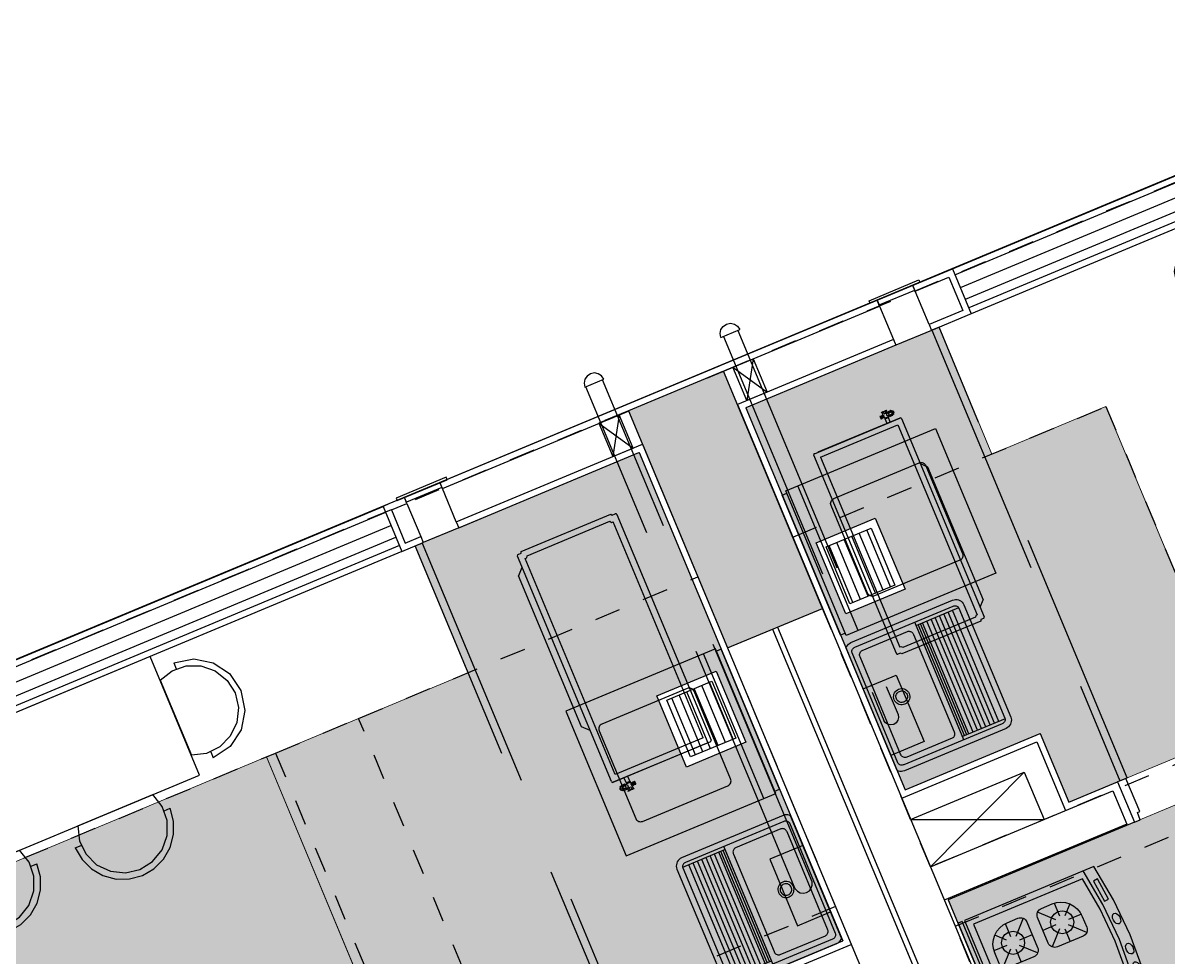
# Model space of a CAD drawing. Header units: metres. Extents: x -154 to 570, y -18 to 184.
# Drawn here: x -68.53 to -64.075, y 10.795 to 14.428 of the extents above; entities that cross this region are included whole.
import ezdxf
from ezdxf.xclip import XClip

# ---------------------------------------------------------------- set-up
doc = ezdxf.new("R2010")
doc.units = ezdxf.units.M
doc.header["$XCLIPFRAME"] = 0
for name, pattern in [('PUC TORRE A$0$DASHEDX2', [1.5, 1, -0.5]), ('PUC$0$DASHEDX2', [1.5, 1, -0.5]), ('PUC$0$HIDDEN', [0.375, 0.25, -0.125])]:
    doc.linetypes.add(name, pattern=pattern)
for name, color, linetype in [('ARQ-AUX', 7, 'Continuous'), ('ARQ-DIM - EMBASAM', 2, 'Continuous'), ('PUC TORRE A$0$1', 232, 'PUC TORRE A$0$DASHEDX2'), ('PUC TORRE A$0$4', 2, 'Continuous'), ('PUC$0$ARQ-ALV ACAB', 4, 'Continuous'), ('PUC$0$ARQ-ALV OSSO', 5, 'Continuous'), ('PUC$0$ARQ-AUX', 7, 'Continuous'), ('PUC$0$ARQ-AUX2', 2, 'Continuous'), ('PUC$0$ARQ-CAX', 1, 'Continuous'), ('PUC$0$ARQ-CAX @ 1', 1, 'Continuous'), ('PUC$0$ARQ-ENCH', 1, 'Continuous'), ('PUC$0$ARQ-HID', 7, 'Continuous'), ('PUC$0$ARQ-MOB', 7, 'Continuous'), ('PUC$0$ARQ-PRJ', 7, 'PUC$0$DASHEDX2'), ('PUC$0$ARQ-SIM', 1, 'Continuous'), ('PUC$0$MAUROAMARELO', 162, 'Continuous'), ('PUC$0$MAUROVERDE', 3, 'Continuous'), ('terreno + circ vert$0$ARQ-EST', 2, 'Continuous')]:
    doc.layers.add(name, color=color, linetype=linetype)
doc.layers.add('PUC$0$ARQ-FORRO', color=9, linetype='Continuous', lineweight=5)

# ---------------------------------------------------------------- blocks, each defined once
blk = doc.blocks.new('PUC$0$ARQ-HID-TANQUE')
for p, q in [((-0.2621, -0.0041), (-0.258, 0)), ((-0.258, 0), (0.258, 0)), ((0.258, 0), (0.2621, -0.0041)), ((-0.27, -0.0258), (-0.2695, -0.0199)), ((-0.27, -0.0258), (-0.27, -0.0258)), ((-0.27, -0.4542), (-0.27, -0.0258)), ((-0.2695, -0.0199), (-0.268, -0.0143)), ((-0.268, -0.0143), (-0.2655, -0.009)), ((-0.2655, -0.009), (-0.2621, -0.0041)), ((-0.2475, -0.0328), (-0.2473, -0.0297)), ((-0.2475, -0.0328), (-0.2475, -0.0328)), ((-0.2475, -0.4472), (-0.2475, -0.0328)), ((-0.2473, -0.0297), (-0.2466, -0.0266)), ((-0.2466, -0.0266), (-0.2454, -0.0237)), ((-0.2454, -0.0237), (-0.2439, -0.0211)), ((-0.2439, -0.0211), (-0.242, -0.0189)), ((-0.242, -0.0189), (-0.2398, -0.0171)), ((-0.2398, -0.0171), (-0.2373, -0.0157)), ((-0.2373, -0.0157), (-0.2347, -0.0149)), ((-0.2347, -0.0149), (-0.232, -0.0146)), ((-0.232, -0.0146), (0.232, -0.0146)), ((0.232, -0.0146), (0.2347, -0.0149)), ((0.2347, -0.0149), (0.2373, -0.0157)), ((0.2373, -0.0157), (0.2398, -0.0171)), ((0.2398, -0.0171), (0.242, -0.0189)), ((0.242, -0.0189), (0.2439, -0.0211)), ((0.2439, -0.0211), (0.2454, -0.0237)), ((0.2454, -0.0237), (0.2466, -0.0266)), ((0.2466, -0.0266), (0.2473, -0.0297)), ((0.2473, -0.0297), (0.2475, -0.0328)), ((0.2475, -0.0328), (0.2475, -0.4472)), ((0.2621, -0.0041), (0.2655, -0.009)), ((0.2655, -0.009), (0.268, -0.0143)), ((0.268, -0.0143), (0.2695, -0.0199)), ((0.2695, -0.0199), (0.27, -0.0258)), ((0.27, -0.0258), (0.27, -0.4542)), ((-0.234, -0.2854), (0.234, -0.2854)), ((-0.2695, -0.4601), (-0.27, -0.4542)), ((-0.268, -0.4657), (-0.2695, -0.4601)), ((-0.2655, -0.4711), (-0.268, -0.4657)), ((-0.2621, -0.4759), (-0.2655, -0.4711)), ((-0.258, -0.48), (-0.2621, -0.4759)), ((-0.2532, -0.4834), (-0.258, -0.48)), ((-0.2479, -0.4859), (-0.2532, -0.4834)), ((-0.2422, -0.4874), (-0.2479, -0.4859)), ((-0.2473, -0.4504), (-0.2475, -0.4472)), ((-0.2466, -0.4534), (-0.2473, -0.4504)), ((-0.2454, -0.4563), (-0.2466, -0.4534)), ((-0.2439, -0.4589), (-0.2454, -0.4563)), ((-0.242, -0.4611), (-0.2439, -0.4589)), ((-0.2364, -0.4879), (-0.2422, -0.4874)), ((-0.2398, -0.463), (-0.242, -0.4611)), ((-0.2373, -0.4643), (-0.2398, -0.463)), ((-0.2347, -0.4651), (-0.2373, -0.4643)), ((0.2364, -0.4879), (-0.2364, -0.4879)), ((-0.232, -0.4654), (-0.2347, -0.4651)), ((0.232, -0.4654), (-0.232, -0.4654)), ((0.2347, -0.4651), (0.232, -0.4654)), ((0.2373, -0.4643), (0.2347, -0.4651)), ((0.2422, -0.4874), (0.2364, -0.4879)), ((0.2398, -0.463), (0.2373, -0.4643)), ((0.242, -0.4611), (0.2398, -0.463)), ((0.2439, -0.4589), (0.242, -0.4611)), ((0.2479, -0.4859), (0.2422, -0.4874)), ((0.2454, -0.4563), (0.2439, -0.4589)), ((0.2466, -0.4534), (0.2454, -0.4563)), ((0.2473, -0.4504), (0.2466, -0.4534)), ((0.2475, -0.4472), (0.2473, -0.4504)), ((0.2532, -0.4834), (0.2479, -0.4859)), ((0.258, -0.48), (0.2532, -0.4834)), ((0.2621, -0.4759), (0.258, -0.48)), ((0.2655, -0.4711), (0.2621, -0.4759)), ((0.268, -0.4657), (0.2655, -0.4711)), ((0.2695, -0.4601), (0.268, -0.4657)), ((0.27, -0.4542), (0.2695, -0.4601))]:
    blk.add_line(p, q)
at = {"color": 7}
for p, q in [((-0.2223, -0.0458), (-0.2203, -0.0433)), ((-0.2203, -0.0433), (-0.2179, -0.0412)), ((-0.2179, -0.0412), (-0.215, -0.0394)), ((-0.215, -0.0394), (-0.2118, -0.0382)), ((-0.2118, -0.0382), (-0.2085, -0.0374)), ((-0.2085, -0.0374), (-0.205, -0.0371)), ((-0.205, -0.0371), (0.205, -0.0371)), ((0.205, -0.0371), (0.2085, -0.0374)), ((0.2085, -0.0374), (0.2118, -0.0382)), ((0.2118, -0.0382), (0.215, -0.0394)), ((0.215, -0.0394), (0.2179, -0.0412)), ((0.2179, -0.0412), (0.2203, -0.0433)), ((0.2203, -0.0433), (0.2223, -0.0458)), ((-0.225, -0.0544), (-0.2247, -0.0514)), ((-0.225, -0.0544), (-0.225, -0.0544)), ((-0.225, -0.2456), (-0.225, -0.0544)), ((-0.2247, -0.0514), (-0.2238, -0.0485)), ((-0.2238, -0.0485), (-0.2223, -0.0458)), ((0.2223, -0.0458), (0.2238, -0.0485)), ((0.2238, -0.0485), (0.2247, -0.0514)), ((0.2247, -0.0514), (0.225, -0.0544)), ((0.225, -0.0544), (0.225, -0.2456)), ((-0.0315, -0.1271), (-0.031, -0.1217)), ((-0.031, -0.1326), (-0.0315, -0.1271)), ((-0.031, -0.1217), (-0.0296, -0.1164)), ((-0.0296, -0.1379), (-0.031, -0.1326)), ((-0.0296, -0.1164), (-0.0273, -0.1114)), ((-0.0273, -0.1114), (-0.0241, -0.1069)), ((-0.0241, -0.1069), (-0.0202, -0.103)), ((-0.0225, -0.1271), (-0.0222, -0.1232)), ((-0.0222, -0.131), (-0.0225, -0.1271)), ((-0.0222, -0.1232), (-0.0211, -0.1194)), ((-0.0211, -0.1348), (-0.0222, -0.131)), ((-0.0211, -0.1194), (-0.0195, -0.1159)), ((-0.0202, -0.103), (-0.0158, -0.0999)), ((-0.0195, -0.1159), (-0.0172, -0.1127)), ((-0.0172, -0.1127), (-0.0145, -0.1099)), ((-0.0158, -0.0999), (-0.0108, -0.0975)), ((-0.0145, -0.1099), (-0.0113, -0.1076)), ((-0.0113, -0.1076), (-0.0077, -0.106)), ((-0.0108, -0.0975), (-0.0055, -0.0961)), ((-0.0077, -0.106), (-0.0039, -0.105)), ((-0.0055, -0.0961), (0, -0.0956)), ((-0.0039, -0.105), (0, -0.1046)), ((0, -0.0956), (0.0055, -0.0961)), ((0, -0.1046), (0.0039, -0.105)), ((0.0039, -0.105), (0.0077, -0.106)), ((0.0055, -0.0961), (0.0108, -0.0975)), ((0.0077, -0.106), (0.0113, -0.1076)), ((0.0108, -0.0975), (0.0158, -0.0999)), ((0.0113, -0.1076), (0.0145, -0.1099)), ((0.0145, -0.1099), (0.0172, -0.1127)), ((0.0158, -0.0999), (0.0202, -0.103)), ((0.0172, -0.1127), (0.0195, -0.1159)), ((0.0195, -0.1159), (0.0211, -0.1194)), ((0.0202, -0.103), (0.0241, -0.1069)), ((0.0211, -0.1194), (0.0222, -0.1232)), ((0.0222, -0.131), (0.0211, -0.1348)), ((0.0222, -0.1232), (0.0225, -0.1271)), ((0.0225, -0.1271), (0.0222, -0.131)), ((0.0241, -0.1069), (0.0273, -0.1114)), ((0.0273, -0.1114), (0.0296, -0.1164)), ((0.0296, -0.1164), (0.031, -0.1217)), ((0.031, -0.1326), (0.0296, -0.1379)), ((0.031, -0.1217), (0.0315, -0.1271)), ((0.0315, -0.1271), (0.031, -0.1326)), ((-0.0273, -0.1429), (-0.0296, -0.1379)), ((-0.0241, -0.1474), (-0.0273, -0.1429)), ((-0.0202, -0.1513), (-0.0241, -0.1474)), ((-0.0195, -0.1384), (-0.0211, -0.1348)), ((-0.0158, -0.1544), (-0.0202, -0.1513)), ((-0.0172, -0.1416), (-0.0195, -0.1384)), ((-0.0145, -0.1444), (-0.0172, -0.1416)), ((-0.0108, -0.1567), (-0.0158, -0.1544)), ((-0.0113, -0.1466), (-0.0145, -0.1444)), ((-0.0077, -0.1483), (-0.0113, -0.1466)), ((-0.0055, -0.1582), (-0.0108, -0.1567)), ((-0.0039, -0.1493), (-0.0077, -0.1483)), ((0, -0.1586), (-0.0055, -0.1582)), ((0, -0.1496), (-0.0039, -0.1493)), ((0.0039, -0.1493), (0, -0.1496)), ((0.0055, -0.1582), (0, -0.1586)), ((0.0077, -0.1483), (0.0039, -0.1493)), ((0.0108, -0.1567), (0.0055, -0.1582)), ((0.0113, -0.1466), (0.0077, -0.1483)), ((0.0158, -0.1544), (0.0108, -0.1567)), ((0.0145, -0.1444), (0.0113, -0.1466)), ((0.0172, -0.1416), (0.0145, -0.1444)), ((0.0202, -0.1513), (0.0158, -0.1544)), ((0.0195, -0.1384), (0.0172, -0.1416)), ((0.0211, -0.1348), (0.0195, -0.1384)), ((0.0241, -0.1474), (0.0202, -0.1513)), ((0.0273, -0.1429), (0.0241, -0.1474)), ((0.0296, -0.1379), (0.0273, -0.1429)), ((-0.2247, -0.2486), (-0.225, -0.2456)), ((-0.2238, -0.2515), (-0.2247, -0.2486)), ((-0.2223, -0.2542), (-0.2238, -0.2515)), ((-0.2203, -0.2567), (-0.2223, -0.2542)), ((-0.2179, -0.2588), (-0.2203, -0.2567)), ((-0.215, -0.2606), (-0.2179, -0.2588)), ((-0.2118, -0.2618), (-0.215, -0.2606)), ((-0.2085, -0.2626), (-0.2118, -0.2618)), ((-0.205, -0.2629), (-0.2085, -0.2626)), ((0.205, -0.2629), (-0.205, -0.2629)), ((0.2085, -0.2626), (0.205, -0.2629)), ((0.2118, -0.2618), (0.2085, -0.2626)), ((0.215, -0.2606), (0.2118, -0.2618)), ((0.2179, -0.2588), (0.215, -0.2606)), ((0.2203, -0.2567), (0.2179, -0.2588)), ((0.2223, -0.2542), (0.2203, -0.2567)), ((0.2238, -0.2515), (0.2223, -0.2542)), ((0.2247, -0.2486), (0.2238, -0.2515)), ((0.225, -0.2456), (0.2247, -0.2486)), ((-0.2475, -0.2854), (0.2475, -0.2854)), ((-0.234, -0.4654), (-0.234, -0.2854)), ((-0.234, -0.2944), (0.234, -0.2944)), ((-0.234, -0.2944), (0.234, -0.2944)), ((-0.234, -0.3034), (0.234, -0.3034)), ((0.234, -0.2854), (0.234, -0.4654)), ((-0.234, -0.3124), (0.234, -0.3124)), ((-0.234, -0.3304), (0.234, -0.3304)), ((-0.234, -0.3484), (0.234, -0.3484)), ((-0.234, -0.3664), (0.234, -0.3664)), ((-0.234, -0.3844), (0.234, -0.3844)), ((-0.234, -0.4024), (0.234, -0.4024)), ((-0.234, -0.4204), (0.234, -0.4204)), ((-0.234, -0.4384), (0.234, -0.4384))]:
    blk.add_line(p, q, dxfattribs=at)
blk = doc.blocks.new('*U1689')
for points in [[(-0.025, -0.1), (0, -0.1), (0, -0.07), (0.01, -0.07), (0.01, 0.07), (-0.025, 0.07), (-0.025, -0.1)], [(0.845, -0.1), (0.82, -0.1), (0.82, -0.07), (0.81, -0.07), (0.81, 0.07), (0.845, 0.07), (0.845, -0.1)], [(0, -0.1), (0, -0.9204), (0.03, -0.9204), (0.03, -0.1)]]:
    blk.add_lwpolyline(points, close=True)
at = {"layer": 'PUC$0$ARQ-PRJ'}
blk.add_arc((0.0237, -0.1242), 0.7967, 268.2987, 1.7401, dxfattribs=at)
blk = doc.blocks.new('PUC$0$A$Cd84e1c1c')
at = {"layer": 'PUC$0$ARQ-PRJ'}
for p, q in [((0.0594, -0.2908, 0), (0.0594, 1.3279, 0)), ((0.1194, -0.2908, 0), (0.1194, 1.3279, 0)), ((0.0484, -0.2908, 0), (0.1284, -0.2908, 0))]:
    blk.add_line(p, q, dxfattribs=at)
at = {"layer": 'PUC$0$ARQ-PRJ', "elevation": 0}
blk.add_lwpolyline([(0.1722, 1.4636), (0.0322, 1.4636), (0.0322, 1.1836), (0.1722, 1.1836), (0.1722, 1.4636)], dxfattribs=at)
at = {"layer": 'PUC$0$ARQ-PRJ'}
for centre, radius, start, end in [((0.0894, 1.3267, 0), 0.03, 2.4241, 177.5761), ((0.0884, -0.2908, 0), 0.04, 180, 0)]:
    blk.add_arc(centre, radius, start, end, dxfattribs=at)
blk = doc.blocks.new('PUC$0$pl cx vent')
at = {"layer": 'PUC$0$ARQ-CAX'}
h = blk.add_hatch(dxfattribs=at)
h.set_pattern_fill('LINE', color=255, scale=0.01, angle=90)
h.set_pattern_definition([(90, (10.529542, -8.815224), (-0.03175, 2e-18), [])])
h.paths.add_polyline_path([(-0.22, -0.27), (-0.22, -0.03), (-0.03, -0.03), (-0.03, -0.27)])
for points in [[(-0.25, -0.3), (-0.25, 0), (0, 0), (0, -0.3)], [(-0.22, -0.27), (-0.22, -0.03), (-0.03, -0.03), (-0.03, -0.27)]]:
    blk.add_lwpolyline(points, close=True, dxfattribs=at)
blk = doc.blocks.new('PUC$0$pl apto tipo 2 puc')
at = {"layer": 'PUC$0$ARQ-ALV ACAB'}
for points in [[(-25.3794, 3.0254), (-24.3338, 3.0254), (-24.3338, 2.8354), (-24.5009, 2.8354)], [(-24.6509, 2.8354), (-25.2838, 2.8354), (-25.2838, 1.2261), (-24.7145, 1.2261), (-24.7144, 0.9361)], [(-24.7144, 0.9361), (-24.5094, 0.9361), (-24.5094, 0.7661), (-25.2938, 0.7661)], [(-25.2938, 0.7661), (-25.2938, -1.905), (-23.5994, -1.905), (-23.5994, -2.055), (-23.6694, -2.055)]]:
    blk.add_lwpolyline(points, dxfattribs=at)
at = {"layer": 'PUC$0$ARQ-ALV ACAB', "elevation": 0}
for points in [[(-24.6509, 3.0004), (-24.6509, 3.0254)], [(-24.5009, 3.0004), (-24.5009, 3.0254)], [(-24.3338, 3.0254), (-20.1864, 3.0254)], [(-24.6509, 2.8604), (-24.6509, 2.8354)], [(-24.5009, 2.8604), (-24.5009, 2.8354)], [(-24.6509, 2.8354), (-24.6509, 2.8354)], [(-20.3338, 2.8354), (-24.3338, 2.8354)]]:
    blk.add_lwpolyline(points, dxfattribs=at)
at = {"layer": 'PUC$0$ARQ-ALV OSSO'}
for points in [[(-25.3794, 3.0004), (-24.6509, 3.0004)], [(-24.5009, 3.0004), (-24.3588, 3.0004), (-24.3588, 2.8604), (-24.5009, 2.8604)], [(-24.6509, 2.8604), (-25.3088, 2.8604), (-25.3088, -1.91), (-23.6044, -1.91), (-23.6044, -2.05), (-25.3088, -2.05)], [(-25.4988, 2.0012), (-25.4983, -1.4888)], [(-25.3088, 1.2011), (-24.7395, 1.2011), (-24.7394, 0.9111)], [(-25.3088, 1.1111), (-24.8294, 1.1111), (-24.8294, 0.9111)], [(-25.3088, 0.9111), (-24.5394, 0.9111), (-24.5394, 0.7711), (-25.3088, 0.7711)]]:
    blk.add_lwpolyline(points, dxfattribs=at)
at = {"layer": 'PUC$0$ARQ-ALV OSSO', "elevation": 0}
for points in [[(-24.6509, 3.0004), (-24.6509, 2.8604)], [(-24.5009, 2.8604), (-24.5009, 3.0004)]]:
    blk.add_lwpolyline(points, dxfattribs=at)
at = {"layer": 'PUC$0$ARQ-AUX', "elevation": 0}
for points in [[(-24.3338, 3.0004), (-20.3338, 3.0004)], [(-20.3338, 2.8604), (-24.3338, 2.8604)]]:
    blk.add_lwpolyline(points, dxfattribs=at)
at = {"layer": 'PUC$0$ARQ-AUX'}
blk.add_lwpolyline([(-24.5009, 2.8354), (-24.6509, 2.8354)], dxfattribs=at)
at = {"layer": 'PUC$0$ARQ-AUX2', "elevation": 0}
for points in [[(-20.3338, 2.9455), (-24.3338, 2.9454)], [(-20.3338, 2.8955), (-24.3338, 2.8954)]]:
    blk.add_lwpolyline(points, dxfattribs=at)
at = {"layer": 'PUC$0$ARQ-CAX', "elevation": 0}
for points in [[(-24.4709, 3.0254), (-24.6809, 3.0254), (-24.6809, 3.0354), (-24.4709, 3.0354)], [(-24.5009, 3.0254), (-24.6509, 3.0254), (-24.6509, 3.0054), (-24.5009, 3.0054)]]:
    blk.add_lwpolyline(points, close=True, dxfattribs=at)
at = {"layer": 'PUC$0$ARQ-PRJ'}
blk.add_lwpolyline([(-24.4694, 2.8354), (-24.4994, 2.8354), (-24.4994, 0.9361), (-24.4694, 0.9361)], close=True, dxfattribs=at)
at = {"layer": 'PUC$0$ARQ-SIM'}
for points in [[(-25.3088, 1.1111), (-24.8294, 0.9111)], [(-25.3088, 0.9111), (-24.8294, 1.1111)]]:
    blk.add_lwpolyline(points, dxfattribs=at)
at = {"layer": 'PUC$0$ARQ-CAX'}
blk.add_blockref('PUC$0$pl cx vent', (-24.9838, 2.2461), dxfattribs=at)
at = {"layer": 'PUC$0$ARQ-CAX @ 1', "xscale": -1}
blk.add_blockref('*U1689', (-23.6644, 0.8661), dxfattribs=at)
at = {"layer": 'PUC$0$ARQ-FORRO', "xscale": -1, "rotation": 180}
blk.add_blockref('PUC$0$A$Cd84e1c1c', (-25.316, 2.8346, 0), dxfattribs=at)
at = {"layer": 'PUC$0$ARQ-HID', "rotation": 90.00006226801106}
blk.add_blockref('PUC$0$ARQ-HID-TANQUE', (-25.2838, 1.5654), dxfattribs=at)
blk = doc.blocks.new('PUC$0$A$C7cb482e1')
at = {"layer": 'PUC$0$ARQ-PRJ'}
for p, q in [((-0.1098, -0.2708, 0), (-0.1098, 1.8451, 0)), ((-0.0389, -0.2708, 0), (-0.0389, 1.8451, 0))]:
    blk.add_line(p, q, dxfattribs=at)
at = {"layer": 'PUC$0$ARQ-PRJ', "elevation": 0}
for points in [[(-0.1133, 1.8451), (-0.0333, 1.8451)], [(-0.1571, -0.4064), (-0.0171, -0.4064), (-0.0171, -0.1264), (-0.1571, -0.1264), (-0.1571, -0.4064)]]:
    blk.add_lwpolyline(points, dxfattribs=at)
at = {"layer": 'PUC$0$ARQ-PRJ'}
for centre, radius, start, end in [((-0.0733, 1.8451, 0), 0.04, 360, 180), ((-0.0743, -0.2651, 0), 0.0359, 189.055, 350.945)]:
    blk.add_arc(centre, radius, start, end, dxfattribs=at)
blk = doc.blocks.new('PUC$0$planta tipo 5 puc')
at = {"layer": 'PUC$0$ARQ-ALV ACAB'}
for p, q in [((-30.8167, 3.0245, 0), (-34.8167, 3.0243, 0)), ((-34.8167, 2.8343, 0), (-30.8167, 2.8346, 0))]:
    blk.add_line(p, q, dxfattribs=at)
at = {"layer": 'PUC$0$ARQ-ALV ACAB', "elevation": 0}
for points in [[(-36.2338, 3.0243), (-34.8417, 3.0243), (-34.8167, 3.0243), (-34.8167, 2.8343)], [(-35.0569, 2.9993), (-35.0569, 3.0243)], [(-34.9069, 2.9993), (-34.9069, 3.0243)], [(-35.0569, 2.8593), (-35.0569, 2.8343)], [(-34.9069, 2.8593), (-34.9069, 2.8343)], [(-35.8167, 2.8343), (-35.8164, 0.7758)], [(-35.0569, 2.8343), (-35.8158, 2.8343)], [(-34.8167, 2.8343), (-34.9069, 2.8343)], [(-34.9069, 2.8343), (-34.9069, 2.8343)], [(-35.1264, 0.46), (-35.1264, 0.7758), (-35.8164, 0.7758)]]:
    blk.add_lwpolyline(points, dxfattribs=at)
at = {"layer": 'PUC$0$ARQ-ALV OSSO', "elevation": 0}
for points in [[(-35.0569, 2.9993), (-35.8435, 2.9993)], [(-35.0569, 2.8593), (-35.0569, 2.9993)], [(-34.8417, 2.9993), (-34.9069, 2.9993)], [(-34.8417, 2.9993), (-34.8417, 2.8593), (-34.9069, 2.8593)], [(-34.9069, 2.9993), (-34.9069, 2.8593)], [(-35.8417, 2.8593), (-35.8417, -1.49)], [(-35.0569, 2.8593), (-35.8417, 2.8593)], [(-36.0317, 2), (-36.0317, -1.49)], [(-35.1514, 0.435), (-35.1514, 0.7508), (-35.8414, 0.7508)]]:
    blk.add_lwpolyline(points, dxfattribs=at)
at = {"layer": 'PUC$0$ARQ-AUX', "elevation": 0}
for points in [[(-34.8167, 2.9993), (-30.8167, 2.9993)], [(-34.8167, 2.8593), (-30.8167, 2.8593)], [(-35.0569, 2.834), (-34.9069, 2.834)]]:
    blk.add_lwpolyline(points, dxfattribs=at)
at = {"layer": 'PUC$0$ARQ-AUX2', "elevation": 0}
for points in [[(-30.8167, 2.9445), (-34.8167, 2.9443)], [(-30.8167, 2.8945), (-34.8167, 2.8943)]]:
    blk.add_lwpolyline(points, dxfattribs=at)
at = {"layer": 'PUC$0$ARQ-CAX', "elevation": 0}
for points in [[(-34.8769, 3.0244), (-35.0869, 3.0244), (-35.0869, 3.0344), (-34.8769, 3.0344)], [(-34.9069, 3.0244), (-35.0569, 3.0244), (-35.0569, 3.0044), (-34.9069, 3.0044)]]:
    blk.add_lwpolyline(points, close=True, dxfattribs=at)
at = {"layer": 'PUC$0$ARQ-PRJ', "elevation": 0}
blk.add_lwpolyline([(-34.8728, 2.8343), (-34.9028, 2.8343), (-34.9028, 0.46), (-34.8728, 0.46)], close=True, dxfattribs=at)
at = {"xscale": -1}
blk.add_blockref('PUC$0$A$C7cb482e1', (-35.8335, 1.3048, 0), dxfattribs=at)
at = {"layer": 'PUC$0$ARQ-CAX', "xscale": -1}
blk.add_blockref('PUC$0$pl cx vent', (-35.7658, 1.934, 0), dxfattribs=at)
at = {"layer": 'PUC$0$ARQ-HID', "extrusion": (0, 0, -1), "xscale": -1, "zscale": -1, "rotation": 270}
blk.add_blockref('PUC$0$ARQ-HID-TANQUE', (35.8165, 1.0456), dxfattribs=at)
blk = doc.blocks.new('PUC$0$ARQ-MOB-COZ FOG')
at = {"layer": 'PUC$0$ARQ-MOB'}
for p, q in [((-0.122, -0.1412), (-0.122, -0.0872)), ((0.172, -0.1412), (0.172, -0.0872)), ((-0.1411, -0.149), (-0.1766, -0.1135)), ((-0.1029, -0.1491), (-0.0489, -0.0951)), ((0.1529, -0.1491), (0.0989, -0.0951)), ((0.1911, -0.149), (0.2266, -0.1135)), ((-0.203, -0.1682), (-0.149, -0.1682)), ((-0.095, -0.1682), (-0.041, -0.1682)), ((0.145, -0.1682), (0.091, -0.1682)), ((0.253, -0.1682), (0.199, -0.1682)), ((-0.1951, -0.2413), (-0.1411, -0.1873)), ((-0.122, -0.2492), (-0.122, -0.1952)), ((-0.0489, -0.2412), (-0.1029, -0.1872)), ((0.0989, -0.2412), (0.1529, -0.1872)), ((0.172, -0.2492), (0.172, -0.1952)), ((0.2451, -0.2413), (0.1911, -0.1873)), ((-0.1411, -0.356), (-0.1951, -0.3021)), ((-0.122, -0.3482), (-0.122, -0.2942)), ((-0.1029, -0.3561), (-0.0489, -0.3021)), ((0.1529, -0.3561), (0.0989, -0.3021)), ((0.172, -0.3482), (0.172, -0.2942)), ((0.1911, -0.356), (0.2451, -0.3021)), ((-0.203, -0.3752), (-0.149, -0.3752)), ((-0.1766, -0.4298), (-0.1411, -0.3943)), ((-0.0489, -0.4482), (-0.1029, -0.3942)), ((-0.095, -0.3752), (-0.041, -0.3752)), ((0.145, -0.3752), (0.091, -0.3752)), ((0.0989, -0.4482), (0.1529, -0.3942)), ((0.2267, -0.4298), (0.1911, -0.3943)), ((0.253, -0.3752), (0.199, -0.3752)), ((-0.122, -0.4562), (-0.122, -0.4022)), ((0.172, -0.4562), (0.172, -0.4022))]:
    blk.add_line(p, q, dxfattribs=at)
for points in [[(0.325, -0.018), (0.325, 0), (-0.275, 0), (-0.275, -0.018)], [(0.2754, -0.5671), (0.2735, -0.5492), (0.184, -0.5589), (0.1859, -0.5768)]]:
    blk.add_lwpolyline(points, close=True, dxfattribs=at)
for points in [[(-0.275, -0.027), (-0.275, -0.5724, 0.092036), (0.325, -0.5724), (0.325, -0.027)], [(-0.248, -0.054), (-0.248, -0.5131, 0.087474), (0.298, -0.5131), (0.298, -0.054)], [(-0.041, -0.2222), (-0.041, -0.1142, 0.414214), (-0.068, -0.0872), (-0.113, -0.0872, 0.414214), (-0.203, -0.1772), (-0.203, -0.2222, 0.414214), (-0.176, -0.2492), (-0.068, -0.2492, 0.414214)], [(0.091, -0.2222), (0.091, -0.1142, -0.414214), (0.118, -0.0872), (0.163, -0.0872, -0.414214), (0.253, -0.1772), (0.253, -0.2222, -0.414214), (0.226, -0.2492), (0.118, -0.2492, -0.414214)], [(-0.041, -0.4292), (-0.041, -0.3212, 0.414214), (-0.068, -0.2942), (-0.176, -0.2942, 0.414214), (-0.203, -0.3212), (-0.203, -0.3662, 0.414214), (-0.113, -0.4562), (-0.068, -0.4562, 0.414214)], [(0.091, -0.4292), (0.091, -0.3212, -0.414214), (0.118, -0.2942), (0.226, -0.2942, -0.414214), (0.253, -0.3212), (0.253, -0.3662, -0.414214), (0.163, -0.4562), (0.118, -0.4562, -0.414214)]]:
    blk.add_lwpolyline(points, format="xyb", close=True, dxfattribs=at)
for centre in [(-0.122, -0.1682), (0.172, -0.1682), (-0.122, -0.3752), (0.172, -0.3752)]:
    blk.add_circle(centre, 0.045, dxfattribs=at)
blk.add_arc((0.025, 1.0824), 1.6374, 259.4425, 280.5575, dxfattribs=at)
for centre, major_axis in [((-0.1728, -0.5654), (0.0225, 0)), ((-0.1009, -0.576), (0.0225, 0.0004)), ((-0.0234, -0.5783), (0.0224, 0.0016)), ((0.1038, -0.5761), (0.0224, 0.002))]:
    blk.add_ellipse(centre, major_axis=major_axis, ratio=0.612901, start_param=3.141593, end_param=9.424778, dxfattribs=at)
blk = doc.blocks.new('PUC$0$MAQ-LAVAR-ROUPA')
blk.add_lwpolyline([(0, 0.65), (0.61, 0.65), (0.61, 0.02), (0, 0.02)], close=True)
blk.add_lwpolyline([(0.1, 0.18), (0.1, 0.54, -0.414214), (0.12, 0.56), (0.49, 0.56, -0.414214), (0.51, 0.54), (0.51, 0.18, -0.414214), (0.49, 0.16), (0.12, 0.16, -0.414214)], format="xyb", close=True)
for points in [[(0.61, 0.07), (0, 0.07)], [(0.6, 0.02), (0.6, 0), (0.01, 0), (0.01, 0.02)], [(0.01, 0), (0.6, 0)]]:
    blk.add_lwpolyline(points)
blk = doc.blocks.new('PUC$0$BCO')
at = {"layer": 'PUC$0$ARQ-MOB'}
blk.add_line((-0.1581, 0), (0.1581, 0), dxfattribs=at)
for points in [[(-0.2, -0.075), (-0.175, -0.075)], [(0.175, -0.075), (0.2, -0.075)]]:
    blk.add_lwpolyline(points, dxfattribs=at)
for radius, start, end in [(0.175, 154.6231, 25.3769), (0.2, 180, 0)]:
    blk.add_arc((0, -0.075), radius, start, end, dxfattribs=at)
blk = doc.blocks.new('PUC$0$layout puc 4')
at = {"layer": 'PUC$0$ARQ-MOB'}
for name, p, rotation in [('PUC$0$ARQ-MOB-COZ FOG', (19.73, 2.5132), 270), ('PUC$0$MAQ-LAVAR-ROUPA', (19.72, 0.3781), 90)]:
    blk.add_blockref(name, p, dxfattribs=dict(at, rotation=rotation))
at = {"layer": 'PUC$0$ARQ-MOB', "xscale": -1.000000000000001, "rotation": 90}
blk.add_blockref('PUC$0$BCO', (17.7172, 0.2513), dxfattribs=at)
blk = doc.blocks.new('PUC$0$layout puc 5')
at = {"layer": 'PUC$0$ARQ-MOB', "elevation": 0}
blk.add_lwpolyline([(-7.3793, -0.2499), (-7.3793, 0.2501), (-8.5793, 0.2501), (-8.5793, -0.2499)], close=True, dxfattribs=at)
at = {"layer": 'PUC$0$ARQ-MOB', "xscale": -1, "rotation": 270}
for name, p in [('PUC$0$MAQ-LAVAR-ROUPA', (-10.6398, 0.57)), ('PUC$0$BCO', (-8.5793, 0.0088, 0))]:
    blk.add_blockref(name, p, dxfattribs=at)
at = {"layer": 'PUC$0$ARQ-MOB', "rotation": 180}
for p in [(-8.2235, 0.2501, 0), (-7.6622, 0.2501, 0)]:
    blk.add_blockref('PUC$0$BCO', p, dxfattribs=at)
blk = doc.blocks.new('PUC$0$pl forro 4')
at = {"layer": 'PUC$0$ARQ-FORRO'}
h = blk.add_hatch(color=256, dxfattribs=at)
h.dxf.hatch_style = 1
h.paths.add_polyline_path([(2.5503, 0), (4.99, 0), (4.99, 1.39), (8.4506, 1.39), (8.4506, 3.0104), (8.6006, 3.0104), (8.6006, 2.0893), (10.33, 2.0893), (10.33, 4.7605), (7.3456, 4.7605), (7.3456, 5.1593), (5.35, 5.1593), (5.35, 3.7499), (2.5503, 3.7499)])
h = blk.add_hatch(color=256, dxfattribs=at)
h.dxf.hatch_style = 1
h.paths.add_polyline_path([(9.7505, 1.9193), (9.0251, 1.9193), (9.0251, 0.5542), (9.5056, 0.5542), (9.5055, 0.02), (10.32, 0.02), (10.32, 1.6293), (9.7507, 1.6293)])
h.paths.add_polyline_path([(6.4151, 0.5542), (8.6751, 0.5542), (8.6751, 1.1934), (6.4151, 1.1934)])
h.paths.add_polyline_path([(5.37, 1.22), (6.0651, 1.22), (6.0651, 0.5542), (5.37, 0.5542)])
h.paths.add_polyline_path([(10.02, 0.9093), (10.27, 0.9093), (10.27, 0.6093), (10.02, 0.6093)], flags=16)
at = {"layer": 'PUC$0$ARQ-FORRO', "elevation": 0}
for points in [[(2.5503, 0), (4.99, 0), (4.99, 1.39), (8.4506, 1.39), (8.4506, 3.0104), (8.6006, 3.0104), (8.6006, 2.0893), (10.33, 2.0893), (10.33, 4.7605), (7.3456, 4.7605), (7.3456, 5.1593), (5.35, 5.1593), (5.35, 3.7499), (2.5503, 3.7499)], [(9.7505, 1.9193), (9.0251, 1.9193), (9.0251, 0.5542), (9.5056, 0.5542), (9.5055, 0.02), (10.32, 0.02), (10.32, 1.6293), (9.7507, 1.6293)]]:
    blk.add_lwpolyline(points, close=True, dxfattribs=at)
at = {"layer": 'PUC$0$ARQ-PRJ', "elevation": 0}
blk.add_lwpolyline([(10.02, 0.9093), (10.27, 0.9093), (10.27, 0.6093), (10.02, 0.6093)], close=True, dxfattribs=at)
blk = doc.blocks.new('PUC$0$pl forro 5')
at = {"layer": 'PUC$0$ARQ-FORRO'}
h = blk.add_hatch(color=256, dxfattribs=at)
h.dxf.hatch_style = 1
h.paths.add_polyline_path([(0.7003, -0.4858), (0.7003, -0.17), (1.8037, -0.17), (1.8037, -2.0101), (0.9539, -2.0101), (0.9539, -2.5443), (0.01, -2.5443), (0.01, -0.4858)])
h.paths.add_polyline_path([(4.0251, -2.0101), (1.8037, -2.0101), (1.8037, -1.1058), (4.0251, -1.1058)])
h.paths.add_polyline_path([(4.3903, -2.0147), (4.5701, -2.0147), (4.5701, -1.1058), (4.3903, -1.1058)])
h.paths.add_polyline_path([(0.0609, -1.344), (0.3109, -1.344), (0.3109, -1.644), (0.0609, -1.644)], flags=16)
at = {"layer": 'PUC$0$ARQ-FORRO', "elevation": 0}
for points in [[(0.7003, -0.4858), (0.7003, -0.17), (1.8037, -0.17), (1.8037, -2.0101), (0.9539, -2.0101), (0.9539, -2.5443), (0.01, -2.5443), (0.01, -0.4858)], [(4.0251, -2.0101), (1.8037, -2.0101), (1.8037, -1.1058), (4.0251, -1.1058)]]:
    blk.add_lwpolyline(points, close=True, dxfattribs=at)
blk = doc.blocks.new('PUC$0$CDS1')
at = {"layer": 'PUC$0$MAUROAMARELO'}
for p, q in [((8267.2906, 3267.3756, 0), (8267.2906, 3268.3256, 0)), ((8267.2956, 3268.3306, 0), (8267.3083, 3268.3306, 0)), ((8267.3083, 3268.3306, 0), (8267.3119, 3268.3368, 0)), ((8267.3119, 3268.3368, 0), (8267.6893, 3268.3368, 0)), ((8267.3224, 3268.3061, 0), (8267.326, 3268.3123, 0)), ((8267.326, 3268.3123, 0), (8267.6752, 3268.3123, 0)), ((8267.6752, 3268.3123, 0), (8267.6788, 3268.3061, 0)), ((8267.6893, 3268.3368, 0), (8267.6929, 3268.3306, 0)), ((8267.6929, 3268.3306, 0), (8267.7056, 3268.3306, 0)), ((8267.7106, 3268.3256, 0), (8267.7106, 3267.3756, 0)), ((8267.2906, 3268.2786, 0), (8267.2656, 3268.2536, 0)), ((8267.3151, 3267.3951, 0), (8267.3151, 3268.3061, 0)), ((8267.3151, 3268.3061, 0), (8267.3224, 3268.3061, 0)), ((8267.6788, 3268.3061, 0), (8267.6861, 3268.3061, 0)), ((8267.6861, 3267.3951, 0), (8267.6861, 3268.3061, 0)), ((8267.2656, 3267.6163, 0), (8267.2656, 3268.2536, 0)), ((8267.2906, 3267.5913, 0), (8267.2656, 3267.6163, 0)), ((8267.6861, 3267.3951, 0), (8267.3151, 3267.3951, 0)), ((8267.7056, 3267.3706, 0), (8267.2956, 3267.3706, 0)), ((8267.2956, 3267.3706, 0), (8267.6893, 3267.3706, 0)), ((8267.3149, 3267.3269, 0), (8267.3149, 3267.3443, 0)), ((8267.3338, 3267.3467, 0), (8267.3208, 3267.3467, 0)), ((8267.3338, 3267.342, 0), (8267.3208, 3267.342, 0)), ((8267.3208, 3267.342, 0), (8267.3208, 3267.3402, 0)), ((8267.3338, 3267.342, 0), (8267.3208, 3267.342, 0)), ((8267.3208, 3267.342, 0), (8267.3208, 3267.3402, 0)), ((8267.3338, 3267.3402, 0), (8267.3208, 3267.3402, 0)), ((8267.3338, 3267.3402, 0), (8267.3208, 3267.3402, 0)), ((8267.3208, 3267.3292, 0), (8267.3208, 3267.331, 0)), ((8267.3338, 3267.331, 0), (8267.3208, 3267.331, 0)), ((8267.3351, 3267.3457, 0), (8267.3338, 3267.3467, 0)), ((8267.3338, 3267.342, 0), (8267.3338, 3267.3402, 0)), ((8267.3338, 3267.342, 0), (8267.3338, 3267.3402, 0)), ((8267.3338, 3267.3292, 0), (8267.3338, 3267.331, 0)), ((8267.3351, 3267.3254, 0), (8267.3351, 3267.3457, 0)), ((8267.3389, 3267.3432, 0), (8267.3351, 3267.3432, 0)), ((8267.3389, 3267.3435, 0), (8267.3389, 3267.3437, 0)), ((8267.3389, 3267.3432, 0), (8267.3389, 3267.3436, 0)), ((8267.3579, 3267.3448, 0), (8267.34, 3267.3448, 0)), ((8267.3569, 3267.3487, 0), (8267.3415, 3267.3487, 0)), ((8267.3415, 3267.3487, 0), (8267.3415, 3267.3448, 0)), ((8267.3416, 3267.3706, 0), (8267.3416, 3267.3487, 0)), ((8267.3568, 3267.3706, 0), (8267.3568, 3267.3487, 0)), ((8267.3569, 3267.3487, 0), (8267.3569, 3267.3448, 0)), ((8267.3589, 3267.3402, 0), (8267.3589, 3267.3437, 0)), ((8267.362, 3267.3402, 0), (8267.3589, 3267.3402, 0)), ((8267.362, 3267.3315, 0), (8267.3589, 3267.3315, 0)), ((8267.3589, 3267.3315, 0), (8267.3589, 3267.3167, 0)), ((8267.362, 3267.3315, 0), (8267.362, 3267.3402, 0)), ((8267.3636, 3267.3397, 0), (8267.362, 3267.3397, 0)), ((8267.3636, 3267.3321, 0), (8267.362, 3267.3321, 0)), ((8267.3636, 3267.3313, 0), (8267.3636, 3267.3404, 0)), ((8267.3735, 3267.3415, 0), (8267.3646, 3267.3415, 0)), ((8267.3667, 3267.3303, 0), (8267.3667, 3267.3415, 0)), ((8267.3733, 3267.3408, 0), (8267.3667, 3267.3408, 0)), ((8267.3733, 3267.3401, 0), (8267.3667, 3267.3401, 0)), ((8267.3733, 3267.3393, 0), (8267.3667, 3267.3393, 0)), ((8267.3733, 3267.3386, 0), (8267.3667, 3267.3386, 0)), ((8267.3733, 3267.3379, 0), (8267.3667, 3267.3379, 0)), ((8267.3733, 3267.3372, 0), (8267.3667, 3267.3372, 0)), ((8267.3733, 3267.3372, 0), (8267.3667, 3267.3372, 0)), ((8267.3733, 3267.3365, 0), (8267.3667, 3267.3365, 0)), ((8267.3733, 3267.3359, 0), (8267.3667, 3267.3359, 0)), ((8267.3733, 3267.3353, 0), (8267.3667, 3267.3353, 0)), ((8267.3733, 3267.3345, 0), (8267.3667, 3267.3345, 0)), ((8267.3733, 3267.3345, 0), (8267.3667, 3267.3345, 0)), ((8267.3733, 3267.3338, 0), (8267.3667, 3267.3338, 0)), ((8267.3733, 3267.3331, 0), (8267.3667, 3267.3331, 0)), ((8267.3733, 3267.3324, 0), (8267.3667, 3267.3324, 0)), ((8267.3733, 3267.3317, 0), (8267.3667, 3267.3317, 0)), ((8267.3733, 3267.331, 0), (8267.3667, 3267.331, 0)), ((8267.3733, 3267.3303, 0), (8267.3733, 3267.3415, 0)), ((8267.3746, 3267.3313, 0), (8267.3746, 3267.3404, 0)), ((8267.3338, 3267.3292, 0), (8267.3208, 3267.3292, 0)), ((8267.3338, 3267.3244, 0), (8267.3208, 3267.3244, 0)), ((8267.3351, 3267.3254, 0), (8267.3338, 3267.3244, 0)), ((8267.3389, 3267.328, 0), (8267.3351, 3267.328, 0)), ((8267.336, 3267.3154, 0), (8267.3372, 3267.3167, 0)), ((8267.3606, 3267.3167, 0), (8267.3372, 3267.3167, 0)), ((8267.3389, 3267.328, 0), (8267.3389, 3267.3167, 0)), ((8267.3413, 3267.3157, 0), (8267.3438, 3267.3157, 0)), ((8267.3448, 3267.3199, 0), (8267.3448, 3267.3264, 0)), ((8267.3458, 3267.3275, 0), (8267.352, 3267.3275, 0)), ((8267.352, 3267.3188, 0), (8267.3458, 3267.3188, 0)), ((8267.3531, 3267.3264, 0), (8267.3531, 3267.3199, 0)), ((8267.3566, 3267.3157, 0), (8267.3541, 3267.3157, 0)), ((8267.3618, 3267.3154, 0), (8267.3606, 3267.3167, 0)), ((8267.3735, 3267.3303, 0), (8267.3646, 3267.3303, 0))]:
    blk.add_line(p, q, dxfattribs=at)
for centre, radius, start, end in [((8267.2956, 3268.3256, 0), 0.005, 90, 180), ((8267.7056, 3268.3256, 0), 0.005, 0, 90), ((8267.2956, 3267.3756, 0), 0.005, 180, 270), ((8267.3149, 3267.3356, 0), 0.00517, 90, 270), ((8267.3149, 3267.3531, 0), 0.00883, 270, 303.2043), ((8267.3222, 3267.3444, 0), 0.00279, 121.1036, 238.8964), ((8267.328, 3267.3356, 0), 0.00859, 147.4828, 212.5172), ((8267.3324, 3267.3444, 0), 0.00279, 301.1036, 58.8964), ((8267.3265, 3267.3356, 0), 0.00859, 327.4828, 32.5172), ((8267.34, 3267.3437, 0), 0.00108, 90, 180), ((8267.3669, 3267.3642, 0), 0.035, 216.8549, 229.9897), ((8267.3669, 3267.307, 0), 0.035, 130.0103, 143.1451), ((8267.3411, 3267.3356, 0), 0.00379, 331.5684, 28.4316), ((8267.3629, 3267.3359, 0), 0.00591, 132.4469, 227.5531), ((8267.3579, 3267.3437, 0), 0.00108, 0, 90), ((8267.3646, 3267.3404, 0), 0.00108, 90, 180), ((8267.3646, 3267.3313, 0), 0.00108, 180, 270), ((8267.3735, 3267.3404, 0), 0.00108, 0, 90), ((8267.3735, 3267.3313, 0), 0.00108, 270, 360), ((8267.3149, 3267.318, 0), 0.00883, 56.7957, 90), ((8267.3222, 3267.3268, 0), 0.00279, 121.1036, 238.8964), ((8267.3324, 3267.3268, 0), 0.00279, 301.1036, 58.8964), ((8267.3388, 3267.3131, 0), 0.00358, 46.1862, 140.5423), ((8267.3489, 3267.3021, 0), 0.0145, 69.2202, 110.7798), ((8267.3458, 3267.3264, 0), 0.00108, 90, 180), ((8267.3458, 3267.3199, 0), 0.00108, 180, 270), ((8267.352, 3267.3264, 0), 0.00108, 0, 90), ((8267.352, 3267.3199, 0), 0.00108, 270, 0), ((8267.3591, 3267.3131, 0), 0.00358, 39.4577, 133.8138)]:
    blk.add_arc(centre, radius, start, end, dxfattribs=at)
at = {"layer": 'PUC$0$MAUROVERDE', "linetype": 'PUC$0$HIDDEN'}
blk.add_arc((8267.7056, 3267.3756, 0), 0.005, 270, 0, dxfattribs=at)
blk = doc.blocks.new('PUC$0$A$C7dadc6fb')
at = {"layer": 'PUC$0$MAUROAMARELO', "xscale": 0.8797350445042434, "yscale": 0.8797350445042434, "zscale": 0.8797350445042434}
blk.add_blockref('PUC$0$CDS1', (-7273.5678, -2874.1533, 0), dxfattribs=at)
blk = doc.blocks.new('PUC$0$A$C4d0191d3')
at = {"layer": 'PUC$0$MAUROAMARELO', "rotation": 180}
blk.add_blockref('PUC$0$CDS1', (8267.8829, 3268.5155, 0), dxfattribs=at)
blk = doc.blocks.new('PUC$0$A$C31d964aa')
at = {"layer": 'PUC$0$ARQ-PRJ'}
for p, q in [((25.1752, -2.9992, 0), (25.1752, -2.8592, 0)), ((25.1752, -2.8592, 0), (25.2602, -2.8592, 0)), ((25.2602, -2.9992, 0), (25.1752, -2.8592, 0)), ((25.1752, -2.9992, 0), (25.2602, -2.8592, 0)), ((25.2602, -2.8592, 0), (25.2602, -2.9992, 0)), ((25.825, -2.8592, 0), (25.74, -2.8592, 0)), ((25.74, -2.8592, 0), (25.74, -2.9992, 0)), ((25.74, -2.9992, 0), (25.825, -2.8592, 0)), ((25.825, -2.9992, 0), (25.74, -2.8592, 0)), ((25.825, -2.9992, 0), (25.825, -2.8592, 0)), ((25.2602, -2.9992, 0), (25.1752, -2.9992, 0)), ((25.74, -2.9992, 0), (25.825, -2.9992, 0))]:
    blk.add_line(p, q, dxfattribs=at)
blk = doc.blocks.new('PUC')
at = {"layer": 'PUC$0$ARQ-PRJ', "elevation": 0}
blk.add_lwpolyline([(25.7759, -1.6339), (26.0259, -1.6339), (26.0259, -1.9339), (25.7759, -1.9339)], close=True, dxfattribs=at)
at = {"layer": 'PUC$0$ARQ-ALV OSSO', "rotation": 180}
blk.add_blockref('PUC$0$pl apto tipo 2 puc', (-0.0088, 0.0012, 0), dxfattribs=at)
at = {"layer": 'PUC$0$ARQ-ENCH'}
for name, p in [('PUC$0$A$C4d0191d3', (25.725, -2.8342, 0)), ('PUC$0$A$C7dadc6fb', (25.275, -2.8342, 0))]:
    blk.add_blockref(name, p, dxfattribs=at)
at = {"layer": 'PUC$0$ARQ-FORRO'}
for name, p in [('PUC$0$pl forro 5', (25.715, -0.2899, 0)), ('PUC$0$pl forro 4', (14.955, -2.8542)), ('PUC$0$A$C31d964aa', (0, 0))]:
    blk.add_blockref(name, p, dxfattribs=at)
at = {"layer": 'PUC$0$ARQ-HID', "xscale": -1, "rotation": 180}
blk.add_blockref('PUC$0$planta tipo 5 puc', (61.5417, 0.0001, 0), dxfattribs=at)
at = {"layer": 'PUC$0$ARQ-MOB', "color": 6}
for name, p in [('PUC$0$layout puc 5', (36.365, -2.5851, 0)), ('PUC$0$layout puc 4', (5.555, -2.855, 0))]:
    blk.add_blockref(name, p, dxfattribs=at)
blk = doc.blocks.new('PUC TORRE A$0$est-lo-08-6sa-r00')
at = {"layer": 'PUC TORRE A$0$4'}
h = blk.add_hatch(color=8, dxfattribs=at)
h.dxf.hatch_style = 1
h.paths.add_polyline_path([(72.453596, -775.948263), (89.987707, -768.630138), (31.827874, -629.280097), (14.293763, -636.598222)], flags=17)
h.paths.add_polyline_path([(-113.904934, -1069.376461), (37.44213, -1006.209491), (30.123852, -988.675012), (-103.689101, -1044.523858), (-278.930329, -624.648636), (-286.248454, -607.114525), (-286.248475, -607.114534), (-307.05579, -557.260535), (-324.58988, -564.57865)])
h.paths.add_polyline_path([(-3206.956631, -1758.910157), (-3258.953832, -1634.325684), (-3291.25351, -1647.80644), (-3239.256309, -1772.390913)])
h.paths.add_polyline_path([(-2993.189754, -2271.092218), (-3020.151167, -2206.492821), (-3034.916841, -2212.655496), (-3140.452498, -1959.793707), (-3125.686931, -1953.631076), (-3148.796798, -1898.260198), (-3181.096477, -1911.740954), (-3025.489432, -2284.572974)])
h.paths.add_polyline_path([(-2947.092821, -1013.293024), (-2914.793142, -999.812268), (-2953.309588, -907.527473), (-2985.609266, -921.008229)])
h.paths.add_polyline_path([(-2727.356492, -1539.777801), (-2695.056814, -1526.297045), (-2733.573259, -1434.01225), (-2765.872938, -1447.493006)])
h.paths.add_polyline_path([(2122.48851, 465.414809), (2070.491309, 589.999283), (2038.191631, 576.518527), (2090.188832, 451.934053)])
h.paths.add_polyline_path([(2012.331384, 729.349548), (1857.495359, 1100.334221), (1825.19568, 1086.853465), (1852.1572, 1022.254111), (1866.922767, 1028.416743), (1971.687405, 777.4023), (1956.921838, 771.239669), (1980.031705, 715.868792)])
h.paths.add_polyline_path([(2336.253806, -46.763456), (2180.644029, 326.07511), (2148.34435, 312.594354), (2171.454218, 257.223477), (2186.219785, 263.386109), (2291.758175, 10.517772), (2276.992608, 4.355141), (2303.954128, -60.244212)])
h.paths.add_polyline_path([(-385.517235, -426.387329), (-595.433068, 76.567703), (-627.732746, 63.086948), (-600.771226, -1.512406), (-586.005659, 4.650226), (-426.161214, -378.334576), (-440.926781, -384.497208), (-417.816914, -439.868085)])
h.paths.add_polyline_path([(-83.249658, 290.335142), (-592.661728, 77.724364), (-382.747194, -425.227558), (-365.213083, -417.909434), (-567.809492, 67.508377), (-108.231212, 259.320275), (-7.318125, 17.534111), (-242.644353, -80.682824), (-140.96112, -324.314257), (-70.363251, -294.849176), (-77.681376, -277.315065), (-130.745133, -299.462021), (-217.792117, -90.898811), (0, 0), (87.04691, -208.563033), (33.983152, -230.709989), (41.301277, -248.2441), (126.664713, -212.616388), (103.554846, -157.245511), (88.789278, -163.408142), (-71.053705, 219.573157), (-56.288138, 225.735788)])
h.paths.add_polyline_path([(395.505667, -856.765828), (368.544148, -792.166475), (353.77858, -798.329106), (193.165052, -413.501599), (207.93062, -407.338968), (184.820752, -351.968091), (-61.579651, -454.806999), (-28.452664, -534.169213), (-10.918528, -526.85106), (-36.727415, -465.022986), (159.839199, -382.982958), (355.887864, -852.712473), (159.32125, -934.752501), (132.748402, -871.073625), (115.214297, -878.391765), (141.787139, -942.070626), (123.33018, -949.773915), (130.648305, -967.308026)])
h.paths.add_polyline_path([(-2506.849069, -2068.110104), (-2474.549391, -2054.629348), (-2513.065836, -1962.344553), (-2545.365515, -1975.825309)])
h.paths.add_polyline_path([(-2448.754924, -805.304224), (-2411.841008, -789.897642), (-2450.357453, -697.612846), (-2487.27137, -713.019428)])
h.paths.add_polyline_path([(-2277.356152, -1215.972989), (-2240.442235, -1200.566407), (-2278.958681, -1108.281611), (-2315.872597, -1123.688193)])
h.paths.add_polyline_path([(-2180.680405, -1447.606534), (-2143.766489, -1432.199951), (-2182.282934, -1339.915156), (-2219.196851, -1355.321738)])
h.paths.add_polyline_path([(-2008.511897, -1860.11957), (-1971.59798, -1844.712987), (-2010.114425, -1752.428192), (-2047.028342, -1767.834774)])
h.paths.add_polyline_path([(-1950.417031, -597.315415), (-1918.117353, -583.834659), (-1956.633798, -491.549864), (-1988.933477, -505.03062)])
h.paths.add_polyline_path([(-1779.018259, -1007.98418), (-1746.71858, -994.503424), (-1785.235026, -902.218629), (-1817.534704, -915.699385)])
h.paths.add_polyline_path([(-1682.342513, -1239.617725), (-1650.042834, -1226.136969), (-1688.559279, -1133.852174), (-1720.858958, -1147.33293)])
h.paths.add_polyline_path([(-1510.174004, -1652.130761), (-1477.874325, -1638.650005), (-1516.390771, -1546.36521), (-1548.690449, -1559.845966)])
h.paths.add_polyline_path([(-1456.693377, -391.252433), (-1424.393698, -377.771677), (-1462.910144, -285.486882), (-1495.209822, -298.967638)])
h.paths.add_polyline_path([(-1285.294604, -801.921198), (-1252.994926, -788.440442), (-1291.511371, -696.155647), (-1323.811049, -709.636403)])
h.paths.add_polyline_path([(-1188.618858, -1033.554743), (-1156.319179, -1020.073987), (-1194.835625, -927.789192), (-1227.135303, -941.269948)])
h.paths.add_polyline_path([(-1016.450349, -1446.067779), (-984.15067, -1432.587023), (-1022.667116, -1340.302228), (-1054.966794, -1353.782984)])
h.paths.add_polyline_path([(-962.969722, -185.189451), (-930.670043, -171.708695), (-969.186489, -79.4239), (-1001.486167, -92.904656)])
h.paths.add_polyline_path([(-791.570949, -595.858216), (-759.271271, -582.37746), (-797.787716, -490.092665), (-830.087394, -503.573421)])
h.paths.add_polyline_path([(-694.895203, -827.491761), (-662.595524, -814.011005), (-701.11197, -721.72621), (-733.411648, -735.206966)])
h.paths.add_polyline_path([(-522.726694, -1240.004797), (-490.427016, -1226.524041), (-528.943461, -1134.239246), (-561.243139, -1147.720002)])
h.paths.add_polyline_path([(1351.53574, 780.804163), (1383.835419, 794.284919), (1345.318973, 886.569714), (1313.019295, 873.088958)])
h.paths.add_polyline_path([(353.014255, 364.056225), (385.313934, 377.536981), (346.797488, 469.821776), (314.49781, 456.341021)])
h.paths.add_polyline_path([(848.583606, 570.889536), (885.497522, 586.296119), (846.981077, 678.580914), (810.067161, 663.174332)])
h.paths.add_polyline_path([(524.412013, -46.610109), (556.711692, -33.129353), (518.195247, 59.155442), (485.895568, 45.674686)])
h.paths.add_polyline_path([(1019.981364, 160.223202), (1056.895281, 175.629784), (1018.378835, 267.91458), (981.464919, 252.507997)])
h.paths.add_polyline_path([(621.088297, -278.244942), (653.387976, -264.764186), (614.87153, -172.479391), (582.571852, -185.960147)])
h.paths.add_polyline_path([(1116.657648, -71.411631), (1153.571565, -56.005049), (1115.055119, 36.279746), (1078.141203, 20.873164)])
h.paths.add_polyline_path([(1571.272069, 254.319386), (1603.571747, 267.800142), (1565.055302, 360.084937), (1532.755624, 346.604181)])
h.paths.add_polyline_path([(793.256806, -690.757979), (825.556485, -677.277223), (787.040039, -584.992428), (754.740361, -598.473183)])
h.paths.add_polyline_path([(1288.825976, -483.924234), (1325.739893, -468.517652), (1287.223447, -376.232856), (1250.309531, -391.639439)])
h.paths.add_polyline_path([(1791.777927, -274.009167), (1824.077605, -260.528411), (1785.56116, -168.243616), (1753.261481, -181.724371)])
h.paths.add_polyline_path([(-3349.413449, -1508.456443), (-3317.113664, -1494.975643), (-3340.223531, -1439.604766), (-3354.989097, -1445.767396), (-3459.75382, -1194.75275), (-3444.988254, -1188.590119), (-3471.949774, -1123.990766), (-3504.249559, -1137.471566)])
h.paths.add_polyline_path([(-359.658373, -579.215013), (-336.548603, -634.585903), (-321.782404, -628.423035), (-161.169457, -1013.250898), (-175.934676, -1019.413357), (-148.973267, -1084.012692), (-116.674634, -1070.532432), (-327.358782, -565.734293), (-359.65846, -579.215049)])
at = {"layer": 'PUC TORRE A$0$1'}
blk.add_line((-2624.567676, -846.174246), (-2592.267997, -832.69349), dxfattribs=at)
for points in [[(-2070.712317, -539.162247), (-2311.574775, -639.689811)], [(-2311.574775, -639.689811), (-2450.357453, -697.612846)], [(-2423.395934, -762.2122), (-2301.573423, -711.367746)], [(-2301.573423, -711.367746), (-2274.063505, -777.281099)], [(-2487.27137, -713.019428), (-2636.416133, -775.267231)], [(-2636.416133, -775.267231), (-2877.281019, -875.795808)], [(-2592.267997, -832.69349), (-2460.30985, -777.618782)], [(-2369.85743, -890.489606), (-2411.841008, -789.897642)], [(-2448.754924, -805.304224), (-2406.771347, -905.896188)], [(-2543.93026, -948.509943), (-2592.267997, -832.69349)], [(-2248.03492, -839.645153), (-2369.85743, -890.489606)], [(-2833.134328, -933.222671), (-2624.567676, -846.174246)], [(-2624.567676, -846.174246), (-2583.354383, -944.920645)], [(-2360.227068, -913.563827), (-2238.404558, -862.719373)], [(-2406.771347, -905.896188), (-2538.729494, -960.970897)], [(-2277.417316, -1111.974687), (-2360.642143, -912.569315)]]:
    blk.add_lwpolyline(points, dxfattribs=at)
at = {"layer": 'PUC TORRE A$0$4', "linetype": 'Continuous'}
blk.add_lwpolyline([(-2448.754924, -805.304224), (-2411.841008, -789.897642), (-2450.357453, -697.612846), (-2487.27137, -713.019428), (-2448.754924, -805.304224)], dxfattribs=at)
blk = doc.blocks.new('PUC TORRE A')
at = {"linetype": 'Continuous', "xscale": 0.01, "yscale": 0.01, "zscale": 0.01, "rotation": 337.346050855639}
blk.add_blockref('PUC TORRE A$0$est-lo-08-6sa-r00', (0, 0), dxfattribs=at)
at = {"rotation": 180}
blk.add_blockref('PUC', (0, 0), dxfattribs=at)
blk = doc.blocks.new('terreno + circ vert')
at = {"layer": 'Defpoints'}
blk.add_lwpolyline([(45.0315, 1.1617, 0.011807), (45.0465, 1.811), (45.1211, 8.4606), (42.945, 9.4812), (35.5548, 12.9472), (27.5061, 16.8929), (22.1014, 19.5405), (15.0017, 23.0148), (8.3251, 26.282), (0.4895, 30.0914), (-5.8932, 33.2362), (-11.2422, 35.8718), (-77.2068, 8.3436), (-72.4625, -3.025), (39.7459, -3.025), (40.5292, -3.025, 0.392534)], format="xyb", close=True, dxfattribs=at)
at = {"layer": 'terreno + circ vert$0$ARQ-EST', "color": 102}
blk.add_lwpolyline([(45.0315, 1.1617, 0.011807), (45.0465, 1.811), (45.1211, 8.4606), (42.945, 9.4812), (35.5548, 12.9472), (27.5061, 16.8929), (22.1014, 19.5405), (15.0017, 23.0148), (8.3251, 26.282), (0.4895, 30.0914), (-5.8932, 33.2362), (-11.2422, 35.8718), (-77.2068, 8.3436), (-72.4625, -3.025), (39.7459, -3.025), (40.5291, -3.025, 0.392527), (45.0315, 1.1617)], format="xyb", dxfattribs=at)

msp = doc.modelspace()

# ---------------------------------------------------------------- block references
at = {"layer": 'ARQ-AUX'}
ref = msp.add_blockref('PUC TORRE A', (-41.3011, 20.0503), dxfattribs=dict(at, rotation=22.65399974700688))
XClip(ref).set_block_clipping_path([(-39.4887443389, 9.0876903958), (22.5684148774, 6.6865170025), (22.1624403813, -11.147022554), (-39.3438260633, -13.5584077345)])
at = {"layer": 'ARQ-DIM - EMBASAM'}
msp.add_blockref('terreno + circ vert', (0, 0), dxfattribs=at)

doc.saveas('drawing.dxf')
